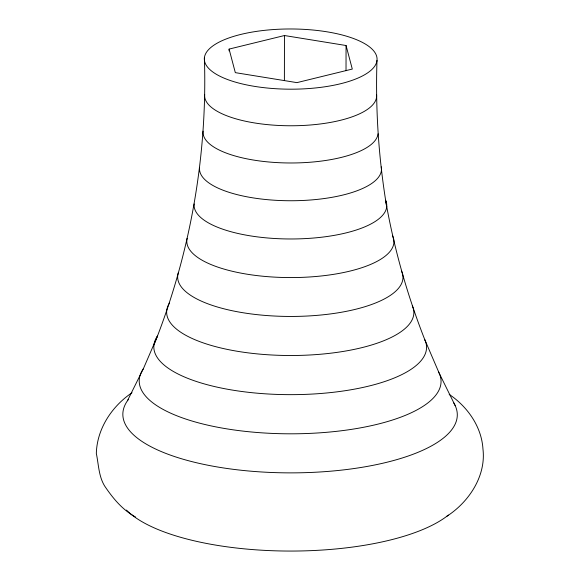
<?xml version="1.0" encoding="UTF-8"?>
<svg xmlns="http://www.w3.org/2000/svg" width="580" height="580" viewBox="0 0 580 580"><rect width="100%" height="100%" fill="white"/><g stroke="black" fill="none" stroke-linecap="round" stroke-linejoin="round"><path stroke-width="0.87" d="M229.093 50.895L229.093 49.09L284.468 35.532L346.064 45.516L352.292 69.064L296.916 82.628L235.32 72.645L229.093 49.09M284.388 80.504L284.468 35.532M346.021 70.702L346.064 45.516M377 60.385A86.369 30.109 0.1 0 1 244.622 84.477A86.369 30.109 0.1 0 1 250.458 32.378A86.369 30.109 0.1 0 1 377 60.385C375.354 109.388 378.624 158.492 386.7 206.85M153.925 345.064C190.269 254.091 207.618 155.686 204.385 57.775M127.455 400.736L143.376 368.713L157.586 335.834A136.365 47.531 0.1 0 0 284.874 394.61A136.365 47.531 0.1 0 0 424.872 339.88L439.183 373.186L455.235 405.696M446.839 516.28C468.887 502.012 486.221 476.064 482.959 449.007C481.588 426.583 467.422 406.638 449.174 394.349M132.022 392.718C111.875 406.312 97.012 428.714 96.324 453.422C98.636 464.377 98.615 476.093 104.588 485.931C112.897 498.249 122.278 509.718 135.517 517.005M194.177 203.935A96.338 33.582 0.1 0 0 296.133 238.924A96.338 33.582 0.1 0 0 385.584 200.281C393.958 247.993 407.116 294.807 424.872 339.88M453.748 402.89A167.221 58.29 0.1 0 1 285.723 472.845A167.221 58.29 0.1 0 1 128.397 399.439M392.66 235.973A103.566 36.098 0.1 0 1 294.248 277.552A103.566 36.098 0.1 0 1 187.159 238.337M401.585 271.193A112.665 39.273 0.1 0 1 292.559 316.441A112.665 39.273 0.1 0 1 178.43 272.397M412.329 305.856A123.605 43.087 0.1 0 1 286.636 355.482A123.605 43.087 0.1 0 1 169.512 303.007M438.465 371.736A150.916 52.606 0.1 0 1 286.353 433.789A150.916 52.606 0.1 0 1 143.376 368.713M381.423 170.404A90.995 31.719 0.1 0 1 286.955 200.716A90.995 31.719 0.1 0 1 199.578 167.656M381.248 166.844A90.995 31.719 0.1 0 1 381.488 169.519M378.044 133.791A87.544 30.515 0.1 0 1 287.151 162.951A87.544 30.515 0.1 0 1 203.087 131.138M376.543 94.562A86.007 29.979 0.1 0 1 290.892 125.766A86.007 29.979 0.1 0 1 204.689 94.482M448.369 515.083A172.746 60.211 0.1 0 1 282.967 551A172.746 60.211 0.1 0 1 126.476 510.059"/></g></svg>
